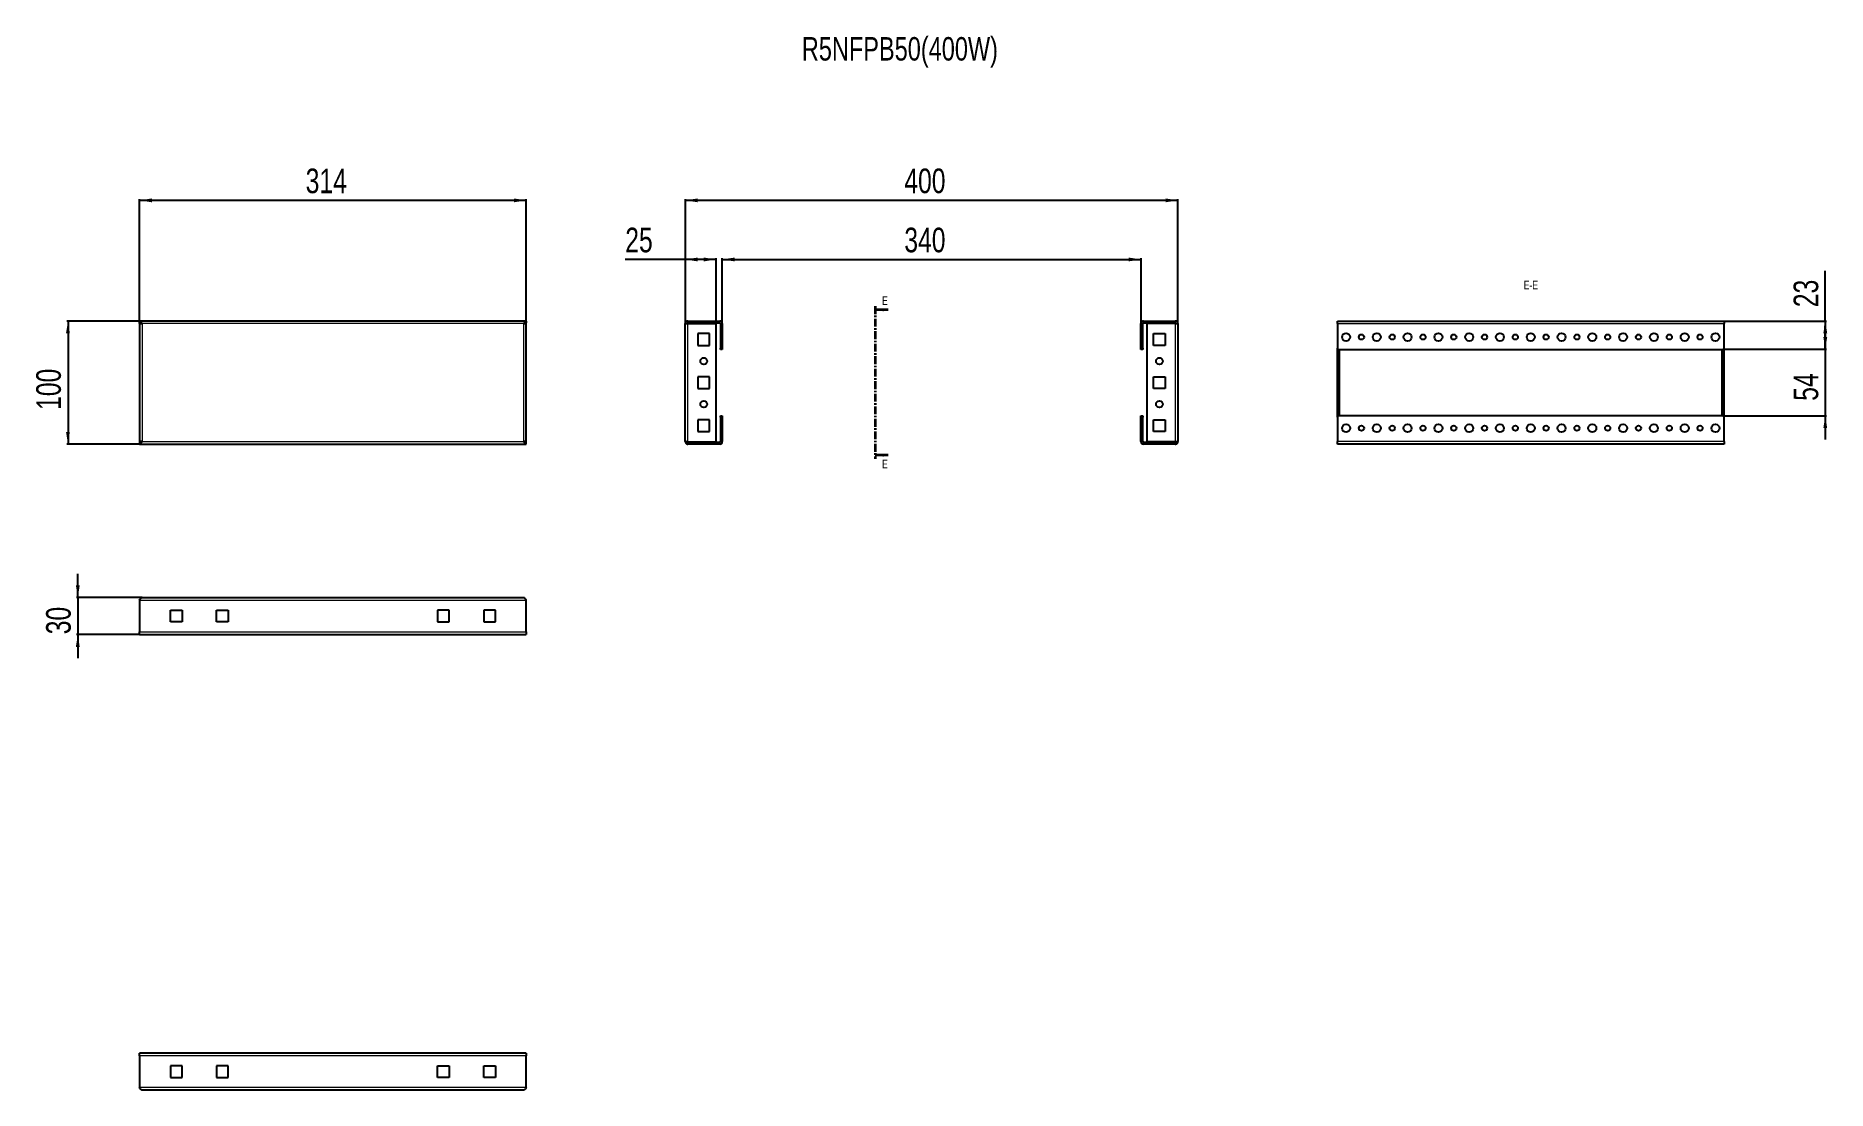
# Model space of a CAD drawing. Header units: millimetres. Extents: x -64 to 1391, y -292 to 564.
import ezdxf

# ---------------------------------------------------------------- set-up
doc = ezdxf.new("R2010")
doc.units = ezdxf.units.MM
doc.linetypes.add('CENTER', pattern=[10.16, 6.35, -1.27, 1.27, -1.27])
doc.layers.add('FORMAT', color=7, linetype='Continuous')
doc.styles.add('SLDTEXTSTYLE0', font='TXT', dxfattribs={"width": 0.75})
doc.dimstyles.new('SLDDIMSTYLE0', dxfattribs={"dimtxt": 20, "dimasz": 10, "dimexe": 0, "dimexo": 0.0625, "dimgap": 5, "dimtad": 2, "dimdec": 1, "dimrnd": 1e-09, "dimzin": 12, "dimdsep": 46, "dimtxsty": 'SLDTEXTSTYLE0', "dimsah": 1, "dimcen": 0.09, "dimadec": 0, "dimazin": 3, "dimtfac": 1, "dimtofl": 0, "dimtmove": 0, "dimatfit": 3, "dimfxl": 0, "dimfrac": 2, "dimtolj": 1, "dimtzin": 12, "dimarcsym": 0})
doc.dimstyles.new('SLDDIMSTYLE1', dxfattribs={"dimtxt": 20, "dimasz": 10, "dimexe": 0, "dimexo": 0.0625, "dimgap": 5, "dimtad": 2, "dimdec": 1, "dimrnd": 1e-09, "dimzin": 12, "dimdsep": 46, "dimtxsty": 'SLDTEXTSTYLE0', "dimsah": 1, "dimcen": 0.09, "dimadec": 0, "dimazin": 3, "dimtfac": 1, "dimtmove": 0, "dimatfit": 0, "dimfxl": 0, "dimfrac": 2, "dimtolj": 1, "dimtzin": 12, "dimarcsym": 0})

# ---------------------------------------------------------------- blocks, each defined once
blk = doc.blocks.new('_D')
at = {"layer": 'FORMAT'}
for p, q in [((20.2, 330.6), (20.2, 431.6)), ((20.2, 430.6), (334.2, 430.6)), ((334.2, 330.6), (334.2, 431.6))]:
    blk.add_line(p, q, dxfattribs=at)
for points in [[(20.2, 430.6), (30.2, 429), (30.2, 432.1)], [(334.2, 430.6), (324.2, 432.1), (324.2, 429)]]:
    blk.add_solid(points, dxfattribs=at)
at = {"layer": 'FORMAT', "insert": (155.1, 456.4), "char_height": 20, "attachment_point": 1, "style": 'SLDTEXTSTYLE0'}
blk.add_mtext('314', dxfattribs=at)
blk = doc.blocks.new('_D_1')
at = {"layer": 'FORMAT'}
for p, q in [((20.2, 332.6), (-38.9, 332.6)), ((-37.9, 332.6), (-37.9, 232.6)), ((20.2, 232.6), (-38.9, 232.6))]:
    blk.add_line(p, q, dxfattribs=at)
for points in [[(-37.9, 332.6), (-39.5, 322.6), (-36.4, 322.6)], [(-37.9, 232.6), (-36.4, 242.6), (-39.5, 242.6)]]:
    blk.add_solid(points, dxfattribs=at)
at = {"layer": 'FORMAT', "insert": (-63.7, 260.4), "char_height": 20, "attachment_point": 1, "rotation": 90, "style": 'SLDTEXTSTYLE0'}
blk.add_mtext('100', dxfattribs=at)
blk = doc.blocks.new('_D_2')
at = {"layer": 'FORMAT'}
for p, q in [((463.4, 330.5), (463.4, 431.6)), ((463.4, 430.6), (863.4, 430.6)), ((863.4, 330.5), (863.4, 431.6))]:
    blk.add_line(p, q, dxfattribs=at)
for points in [[(463.4, 430.6), (473.4, 429), (473.4, 432.1)], [(863.4, 430.6), (853.4, 432.1), (853.4, 429)]]:
    blk.add_solid(points, dxfattribs=at)
at = {"layer": 'FORMAT', "insert": (641.2, 456.4), "char_height": 20, "attachment_point": 1, "style": 'SLDTEXTSTYLE0'}
blk.add_mtext('400', dxfattribs=at)
blk = doc.blocks.new('_D_3')
at = {"layer": 'FORMAT'}
for p, q in [((493.4, 330.5), (493.4, 383.6)), ((493.4, 382.6), (833.4, 382.6)), ((833.4, 330.5), (833.4, 383.6))]:
    blk.add_line(p, q, dxfattribs=at)
for points in [[(493.4, 382.6), (503.4, 381), (503.4, 384.1)], [(833.4, 382.6), (823.4, 384.1), (823.4, 381)]]:
    blk.add_solid(points, dxfattribs=at)
at = {"layer": 'FORMAT', "insert": (641.2, 408.4), "char_height": 20, "attachment_point": 1, "style": 'SLDTEXTSTYLE0'}
blk.add_mtext('340', dxfattribs=at)
blk = doc.blocks.new('_D_4')
at = {"layer": 'FORMAT'}
for p, q in [((463.4, 382.6), (414.6, 382.6)), ((463.4, 330.5), (463.4, 383.6)), ((488.4, 382.6), (463.4, 382.6)), ((488.4, 330.6), (488.4, 383.6))]:
    blk.add_line(p, q, dxfattribs=at)
for points in [[(463.4, 382.6), (473.4, 381), (473.4, 384.1)], [(488.4, 382.6), (478.4, 384.1), (478.4, 381)]]:
    blk.add_solid(points, dxfattribs=at)
at = {"layer": 'FORMAT', "insert": (414.6, 408.4), "char_height": 20, "attachment_point": 1, "style": 'SLDTEXTSTYLE0'}
blk.add_mtext('25', dxfattribs=at)
blk = doc.blocks.new('_D_5')
at = {"layer": 'FORMAT'}
for p, q in [((-29.9, 108), (-29.9, 127.3)), ((22.3, 108), (-30.9, 108)), ((-29.9, 108), (-29.9, 78)), ((20.2, 78), (-30.9, 78)), ((-29.9, 78), (-29.9, 58.8))]:
    blk.add_line(p, q, dxfattribs=at)
for points in [[(-29.9, 108), (-28.4, 118), (-31.5, 118)], [(-29.9, 78), (-31.5, 68), (-28.4, 68)]]:
    blk.add_solid(points, dxfattribs=at)
at = {"layer": 'FORMAT', "insert": (-55.7, 78.2), "char_height": 20, "attachment_point": 1, "rotation": 90, "style": 'SLDTEXTSTYLE0'}
blk.add_mtext('30', dxfattribs=at)
blk = doc.blocks.new('_D_6')
at = {"layer": 'FORMAT'}
for p, q in [((1389, 309.6), (1389, 328.8)), ((1305.9, 309.6), (1390, 309.6)), ((1389, 309.6), (1389, 255.6)), ((1305.9, 255.6), (1390, 255.6)), ((1389, 255.6), (1389, 236.3))]:
    blk.add_line(p, q, dxfattribs=at)
for points in [[(1389, 309.6), (1390.6, 319.6), (1387.5, 319.6)], [(1389, 255.6), (1387.5, 245.6), (1390.6, 245.6)]]:
    blk.add_solid(points, dxfattribs=at)
at = {"layer": 'FORMAT', "insert": (1363.3, 267.8), "char_height": 20, "attachment_point": 1, "rotation": 90, "style": 'SLDTEXTSTYLE0'}
blk.add_mtext('54', dxfattribs=at)
blk = doc.blocks.new('_D_7')
at = {"layer": 'FORMAT'}
for p, q in [((1389, 332.6), (1389, 373.3)), ((1306.9, 332.6), (1390, 332.6)), ((1389, 332.6), (1389, 309.6)), ((1305.9, 309.6), (1390, 309.6))]:
    blk.add_line(p, q, dxfattribs=at)
for points in [[(1389, 332.6), (1387.5, 322.6), (1390.6, 322.6)], [(1389, 309.6), (1390.6, 319.6), (1387.5, 319.6)]]:
    blk.add_solid(points, dxfattribs=at)
at = {"layer": 'FORMAT', "insert": (1363.3, 343.8), "char_height": 20, "attachment_point": 1, "rotation": 90, "style": 'SLDTEXTSTYLE0'}
blk.add_mtext('23', dxfattribs=at)

msp = doc.modelspace()

# ---------------------------------------------------------------- linework, layer by layer
at = {"color": 7, "linetype": 'CENTER', "lineweight": 35}
msp.add_line((617.47, 344.57), (617.47, 220.56), dxfattribs=at)
at = {"color": 7, "linetype": 'Continuous', "lineweight": 35}
for p, q in [((628.11, 341.57), (617.47, 341.57)), ((628.11, 223.56), (617.47, 223.56))]:
    msp.add_line(p, q, dxfattribs=at)
at = {"color": 7, "linetype": 'Continuous', "lineweight": 25}
for p, q in [((20.22, 331.07), (20.22, 332.57)), ((334.22, 332.57), (20.22, 332.57)), ((20.22, 331.07), (20.22, 330.57)), ((20.22, 330.57), (20.22, 234.57)), ((20.22, 330.57), (21.72, 330.57)), ((334.22, 330.57), (332.72, 330.57)), ((334.22, 332.57), (334.22, 331.07)), ((334.22, 330.57), (334.22, 331.07)), ((334.22, 234.57), (334.22, 330.57)), ((463.37, 234.67), (463.37, 330.47)), ((465.47, 332.57), (465.47, 331.07)), ((465.47, 332.57), (491.27, 332.57)), ((465.47, 331.07), (491.27, 331.07)), ((465.47, 330.57), (488.37, 330.57)), ((473.62, 322.32), (473.62, 312.82)), ((483.12, 322.32), (473.62, 322.32)), ((483.12, 312.82), (483.12, 322.32)), ((488.37, 234.57), (488.37, 330.57)), ((491.87, 330.47), (491.87, 310.57)), ((493.37, 330.47), (493.37, 310.57)), ((833.37, 310.57), (833.37, 330.47)), ((834.87, 310.57), (834.87, 330.47)), ((835.47, 332.57), (861.27, 332.57)), ((835.47, 331.07), (861.27, 331.07)), ((838.37, 234.57), (838.37, 330.57)), ((861.27, 330.57), (838.37, 330.57)), ((843.62, 322.32), (853.12, 322.32)), ((843.62, 312.82), (843.62, 322.32)), ((853.12, 322.32), (853.12, 312.82)), ((861.27, 331.07), (861.27, 332.57)), ((863.37, 330.47), (863.37, 234.67)), ((992.88, 330.47), (992.88, 332.57)), ((992.88, 332.57), (1306.88, 332.57)), ((992.88, 330.47), (992.88, 310.57)), ((1306.88, 332.57), (1306.88, 330.47)), ((1306.88, 310.57), (1306.88, 330.47)), ((473.62, 312.82), (483.12, 312.82)), ((491.87, 310.57), (493.37, 310.57)), ((491.87, 309.57), (491.87, 310.57)), ((493.37, 309.57), (491.87, 309.57)), ((493.37, 310.57), (493.37, 309.57)), ((833.37, 310.57), (834.87, 310.57)), ((833.37, 309.57), (833.37, 310.57)), ((834.87, 309.57), (833.37, 309.57)), ((834.87, 310.57), (834.87, 309.57)), ((853.12, 312.82), (843.62, 312.82)), ((992.88, 310.57), (993.88, 309.57)), ((992.88, 254.57), (992.88, 310.57)), ((993.88, 309.57), (1305.88, 309.57)), ((994.38, 255.57), (994.38, 309.57)), ((1305.38, 255.57), (1305.38, 309.57)), ((1305.88, 309.57), (1306.88, 310.57)), ((1306.88, 254.57), (1306.88, 310.57)), ((473.62, 287.32), (473.62, 277.82)), ((483.12, 287.32), (473.62, 287.32)), ((473.62, 277.82), (483.12, 277.82)), ((483.12, 277.82), (483.12, 287.32)), ((843.62, 287.32), (853.12, 287.32)), ((843.62, 277.82), (843.62, 287.32)), ((853.12, 277.82), (843.62, 277.82)), ((853.12, 287.32), (853.12, 277.82)), ((483.12, 252.32), (473.62, 252.32)), ((473.62, 252.32), (473.62, 242.82)), ((483.12, 242.82), (483.12, 252.32)), ((491.87, 255.57), (493.37, 255.57)), ((491.87, 254.57), (491.87, 255.57)), ((493.37, 254.57), (491.87, 254.57)), ((491.87, 254.57), (491.87, 234.67)), ((493.37, 255.57), (493.37, 254.57)), ((493.37, 254.57), (493.37, 234.67)), ((833.37, 255.57), (834.87, 255.57)), ((833.37, 254.57), (833.37, 255.57)), ((834.87, 254.57), (833.37, 254.57)), ((833.37, 234.67), (833.37, 254.57)), ((834.87, 255.57), (834.87, 254.57)), ((834.87, 234.67), (834.87, 254.57)), ((843.62, 252.32), (853.12, 252.32)), ((843.62, 242.82), (843.62, 252.32)), ((853.12, 252.32), (853.12, 242.82)), ((993.88, 255.57), (992.88, 254.57)), ((992.88, 254.57), (992.88, 234.67)), ((1305.88, 255.57), (993.88, 255.57)), ((1306.88, 254.57), (1305.88, 255.57)), ((1306.88, 234.67), (1306.88, 254.57)), ((21.72, 234.57), (20.22, 234.57)), ((20.22, 234.57), (20.22, 234.07)), ((20.22, 234.07), (20.22, 232.57)), ((332.72, 234.57), (334.22, 234.57)), ((334.22, 234.07), (334.22, 234.57)), ((334.22, 232.57), (334.22, 234.07)), ((465.47, 234.57), (488.37, 234.57)), ((465.47, 232.57), (465.47, 234.07)), ((491.27, 234.07), (465.47, 234.07)), ((473.62, 242.82), (483.12, 242.82)), ((861.27, 234.07), (835.47, 234.07)), ((861.27, 234.57), (838.37, 234.57)), ((853.12, 242.82), (843.62, 242.82)), ((861.27, 234.07), (861.27, 232.57)), ((992.88, 232.57), (992.88, 234.67)), ((1306.88, 234.67), (1306.88, 232.57)), ((20.22, 232.57), (334.22, 232.57)), ((491.27, 232.57), (465.47, 232.57)), ((861.27, 232.57), (835.47, 232.57)), ((1306.88, 232.57), (992.88, 232.57)), ((20.22, 105.92), (20.22, 80.12)), ((22.32, 108.02), (332.12, 108.02)), ((334.22, 80.12), (334.22, 105.92)), ((45.22, 97.77), (54.72, 97.77)), ((45.22, 88.27), (45.22, 97.77)), ((54.72, 88.27), (45.22, 88.27)), ((54.72, 97.77), (54.72, 88.27)), ((82.72, 97.77), (92.22, 97.77)), ((82.72, 88.27), (82.72, 97.77)), ((92.22, 88.27), (82.72, 88.27)), ((92.22, 97.77), (92.22, 88.27)), ((271.72, 97.77), (262.22, 97.77)), ((262.22, 97.77), (262.22, 88.27)), ((262.22, 88.27), (271.72, 88.27)), ((271.72, 88.27), (271.72, 97.77)), ((299.72, 97.77), (299.72, 88.27)), ((309.22, 97.77), (299.72, 97.77)), ((299.72, 88.27), (309.22, 88.27)), ((309.22, 88.27), (309.22, 97.77)), ((20.22, 78.02), (20.22, 80.12)), ((20.22, 78.02), (334.22, 78.02)), ((334.22, 80.12), (334.22, 78.02)), ((334.22, -261.98), (20.22, -261.98)), ((20.22, -264.08), (20.22, -261.98)), ((20.22, -264.08), (20.22, -289.88)), ((54.72, -272.23), (45.22, -272.23)), ((45.22, -272.23), (45.22, -281.73)), ((54.72, -281.73), (54.72, -272.23)), ((92.22, -272.23), (82.72, -272.23)), ((82.72, -272.23), (82.72, -281.73)), ((92.22, -281.73), (92.22, -272.23)), ((262.22, -281.73), (262.22, -272.23)), ((262.22, -272.23), (271.72, -272.23)), ((271.72, -272.23), (271.72, -281.73)), ((299.72, -272.23), (309.22, -272.23)), ((299.72, -281.73), (299.72, -272.23)), ((309.22, -272.23), (309.22, -281.73)), ((334.22, -261.98), (334.22, -264.08)), ((334.22, -289.88), (334.22, -264.08)), ((45.22, -281.73), (54.72, -281.73)), ((82.72, -281.73), (92.22, -281.73)), ((271.72, -281.73), (262.22, -281.73)), ((309.22, -281.73), (299.72, -281.73)), ((332.12, -291.98), (22.32, -291.98))]:
    msp.add_line(p, q, dxfattribs=at)
at = {"color": 8, "linetype": 'Continuous', "lineweight": 18}
for p, q in [((22.32, 330.47), (22.32, 234.67)), ((332.12, 330.47), (22.32, 330.47)), ((332.12, 234.67), (332.12, 330.47)), ((465.47, 234.57), (465.47, 330.57)), ((491.27, 331.07), (491.27, 332.57)), ((491.87, 330.47), (493.37, 330.47)), ((834.87, 330.47), (833.37, 330.47)), ((835.47, 331.07), (835.47, 332.57)), ((861.27, 330.57), (861.27, 234.57)), ((992.88, 330.47), (1306.88, 330.47)), ((994.98, 255.57), (994.98, 309.57)), ((1304.78, 309.57), (1304.78, 255.57)), ((22.32, 234.67), (332.12, 234.67)), ((491.27, 234.07), (491.27, 232.57)), ((491.87, 234.67), (493.37, 234.67)), ((834.87, 234.67), (833.37, 234.67)), ((835.47, 234.07), (835.47, 232.57)), ((1306.88, 234.67), (992.88, 234.67)), ((20.22, 105.92), (334.22, 105.92)), ((20.22, 80.12), (334.22, 80.12)), ((334.22, -264.08), (20.22, -264.08)), ((334.22, -289.88), (20.22, -289.88))]:
    msp.add_line(p, q, dxfattribs=at)
at = {"color": 7, "linetype": 'Continuous', "lineweight": 25}
for centre, radius in [((999.88, 319.57), 3.25), ((1012.38, 319.57), 2.1), ((1024.88, 319.57), 3.25), ((1037.38, 319.57), 2.1), ((1049.88, 319.57), 3.25), ((1062.38, 319.57), 2.1), ((1074.88, 319.57), 3.25), ((1087.38, 319.57), 2.1), ((1099.88, 319.57), 3.25), ((1112.38, 319.57), 2.1), ((1124.88, 319.57), 3.25), ((1137.38, 319.57), 2.1), ((1149.88, 319.57), 3.25), ((1162.38, 319.57), 2.1), ((1174.88, 319.57), 3.25), ((1187.38, 319.57), 2.1), ((1199.88, 319.57), 3.25), ((1212.38, 319.57), 2.1), ((1224.88, 319.57), 3.25), ((1237.38, 319.57), 2.1), ((1249.88, 319.57), 3.25), ((1262.38, 319.57), 2.1), ((1274.88, 319.57), 3.25), ((1287.38, 319.57), 2.1), ((1299.88, 319.57), 3.25), ((478.37, 300.07), 2.75), ((848.37, 300.07), 2.75), ((478.37, 265.07), 2.75), ((848.37, 265.07), 2.75), ((999.88, 245.57), 3.25), ((1012.38, 245.57), 2.1), ((1024.88, 245.57), 3.25), ((1037.38, 245.57), 2.1), ((1049.88, 245.57), 3.25), ((1062.38, 245.57), 2.1), ((1074.88, 245.57), 3.25), ((1087.38, 245.57), 2.1), ((1099.88, 245.57), 3.25), ((1112.38, 245.57), 2.1), ((1124.88, 245.57), 3.25), ((1137.38, 245.57), 2.1), ((1149.88, 245.57), 3.25), ((1162.38, 245.57), 2.1), ((1174.88, 245.57), 3.25), ((1187.38, 245.57), 2.1), ((1199.88, 245.57), 3.25), ((1212.38, 245.57), 2.1), ((1224.88, 245.57), 3.25), ((1237.38, 245.57), 2.1), ((1249.88, 245.57), 3.25), ((1262.38, 245.57), 2.1), ((1274.88, 245.57), 3.25), ((1287.38, 245.57), 2.1), ((1299.88, 245.57), 3.25)]:
    msp.add_circle(centre, radius, dxfattribs=at)
for centre, radius, start, end in [((491.27, 330.47), 2.1, 0, 90), ((491.27, 330.47), 0.6, 0, 90), ((835.47, 330.47), 2.1, 90, 180), ((835.47, 330.47), 0.6, 90, 180), ((491.27, 234.67), 0.6, 270, 360), ((491.27, 234.67), 2.1, 270, 0), ((835.47, 234.67), 2.1, 180, 270), ((835.47, 234.67), 0.6, 180, 270)]:
    msp.add_arc(centre, radius, start, end, dxfattribs=at)
for points, knots in [([(22.32, 330.47), (22.14, 330.75), (21.78, 331.31), (21.25, 332.01), (20.73, 332.48), (20.38, 332.54), (20.22, 332.57)], [0, 0, 0, 0, 0.25475266, 0.50964469, 0.7645377, 1, 1, 1, 1]), ([(22.32, 330.47), (22.14, 330.55), (21.77, 330.71), (21.08, 330.98), (20.56, 331.03), (20.22, 331.07)], [0, 0, 0, 0, 0.2598775, 0.5197391, 1, 1, 1, 1]), ([(863.37, 330.47), (863.34, 330.75), (863.27, 331.31), (862.77, 332.01), (862.07, 332.48), (861.53, 332.54), (861.27, 332.57)], [0, 0, 0, 0, 0.25475266, 0.50964469, 0.7645377, 1, 1, 1, 1]), ([(861.87, 330.47), (861.86, 330.55), (861.84, 330.71), (861.65, 330.98), (861.42, 331.03), (861.27, 331.07)], [0, 0, 0, 0, 0.2598775, 0.5197391, 1, 1, 1, 1]), ([(332.12, 108.02), (332.3, 107.99), (332.65, 107.92), (333.19, 107.42), (333.71, 106.72), (334.06, 106.18), (334.22, 105.92)], [0, 0, 0, 0, 0.2547527, 0.5096447, 0.7645377, 1, 1, 1, 1]), ([(22.32, -291.98), (22.14, -291.95), (21.78, -291.88), (21.25, -291.38), (20.73, -290.68), (20.38, -290.14), (20.22, -289.88)], [0, 0, 0, 0, 0.25475266, 0.50964469, 0.7645377, 1, 1, 1, 1])]:
    msp.add_open_spline(points, degree=3, knots=knots, dxfattribs=at)
for points in [[(20.22, 330.57), (20.25, 330.56), (20.31, 330.54), (20.8, 330.52), (21.49, 330.49), (22.04, 330.47), (22.32, 330.47)], [(334.22, 332.57), (334.04, 332.53), (333.69, 332.47), (333.17, 331.99), (332.64, 331.29), (332.29, 330.74), (332.12, 330.47)], [(334.22, 331.07), (333.87, 331.03), (333.17, 330.95), (332.47, 330.63), (332.12, 330.47)], [(332.12, 330.47), (332.39, 330.47), (332.95, 330.49), (333.64, 330.52), (334.13, 330.54), (334.19, 330.56), (334.22, 330.57)], [(465.47, 332.57), (465.2, 332.53), (464.65, 332.47), (463.95, 331.99), (463.47, 331.29), (463.4, 330.74), (463.37, 330.47)], [(463.37, 330.47), (463.4, 330.47), (463.47, 330.49), (463.95, 330.52), (464.65, 330.54), (465.2, 330.56), (465.47, 330.57)], [(465.47, 331.07), (465.31, 331.03), (464.99, 330.95), (464.91, 330.63), (464.87, 330.47)], [(861.27, 330.57), (861.55, 330.56), (862.1, 330.54), (862.79, 330.52), (863.28, 330.49), (863.34, 330.47), (863.37, 330.47)], [(22.32, 234.67), (22.04, 234.66), (21.49, 234.64), (20.8, 234.62), (20.31, 234.59), (20.25, 234.57), (20.22, 234.57)], [(20.22, 232.57), (20.39, 232.6), (20.74, 232.66), (21.27, 233.15), (21.79, 233.84), (22.14, 234.39), (22.32, 234.67)], [(20.22, 234.07), (20.57, 234.1), (21.27, 234.18), (21.97, 234.5), (22.32, 234.67)], [(332.12, 234.67), (332.29, 234.39), (332.64, 233.84), (333.17, 233.15), (333.69, 232.66), (334.04, 232.6), (334.22, 232.57)], [(332.12, 234.67), (332.47, 234.5), (333.17, 234.18), (333.87, 234.1), (334.22, 234.07)], [(334.22, 234.57), (334.19, 234.57), (334.13, 234.59), (333.64, 234.62), (332.95, 234.64), (332.39, 234.66), (332.12, 234.67)], [(465.47, 234.57), (465.2, 234.57), (464.65, 234.59), (463.95, 234.62), (463.47, 234.64), (463.4, 234.66), (463.37, 234.67)], [(463.37, 234.67), (463.4, 234.39), (463.47, 233.84), (463.95, 233.15), (464.65, 232.66), (465.2, 232.6), (465.47, 232.57)], [(464.87, 234.67), (464.91, 234.5), (464.99, 234.18), (465.31, 234.1), (465.47, 234.07)], [(861.27, 234.07), (861.43, 234.1), (861.76, 234.18), (861.83, 234.5), (861.87, 234.67)], [(861.27, 232.57), (861.55, 232.6), (862.1, 232.66), (862.79, 233.15), (863.28, 233.84), (863.34, 234.39), (863.37, 234.67)], [(863.37, 234.67), (863.34, 234.66), (863.28, 234.64), (862.79, 234.62), (862.1, 234.59), (861.55, 234.57), (861.27, 234.57)], [(20.22, 105.92), (20.39, 106.19), (20.74, 106.75), (21.27, 107.44), (21.79, 107.92), (22.14, 107.99), (22.32, 108.02)], [(334.22, -289.88), (334.04, -290.16), (333.69, -290.71), (333.17, -291.4), (332.64, -291.89), (332.29, -291.95), (332.12, -291.98)]]:
    msp.add_open_spline(points, degree=3, dxfattribs=at)
at = {"color": 7, "linetype": 'Continuous', "lineweight": 35}
for points in [[(617.47, 341.57), (624.47, 340.45), (624.47, 342.69)], [(617.47, 223.56), (624.47, 222.44), (624.47, 224.68)]]:
    msp.add_solid(points, dxfattribs=at)

# ---------------------------------------------------------------- texts
at = {"color": 7, "linetype": 'Continuous', "char_height": 7, "attachment_point": 1, "style": 'SLDTEXTSTYLE0'}
for insert in [(623.12, 352.65), (623.12, 219.87)]:
    msp.add_mtext('E', dxfattribs=dict(at, insert=insert))
at = {"layer": 'FORMAT', "style": 'SLDTEXTSTYLE0'}
for s, insert, char_height, attachment_point in [('R5NFPB50(400W)', (557.99, 563.15), 19.05, 1), ('E-E', (1149.97, 365.26), 7, 2)]:
    msp.add_mtext(s, dxfattribs=dict(at, insert=insert, char_height=char_height, attachment_point=attachment_point))

# ---------------------------------------------------------------- dimensions: what is measured, and where the dimension line sits
at = {"layer": 'FORMAT'}
for base, p1, p2, picture, middle in [((334.22, 430.57), (20.22, 330.57), (334.22, 330.57), '_D', (177.22, 430.57)), ((463.37, 382.57), (488.37, 330.57), (463.37, 330.47), '_D_4', (429.37, 382.57)), ((833.37, 382.57), (493.37, 330.47), (833.37, 330.47), '_D_3', (663.37, 382.57))]:
    dim = msp.add_linear_dim(base=base, p1=p1, p2=p2, dimstyle='SLDDIMSTYLE0', dxfattribs=at)
    dim.commit()
    dim.dimension.update_dxf_attribs({"geometry": picture, "text_midpoint": middle, "dimtype": 160})
for base, p1, p2, angle, dimstyle, picture, middle in [((863.37, 430.57), (463.37, 330.47), (863.37, 330.47), 0, 'SLDDIMSTYLE0', '_D_2', (663.37, 430.57)), ((1389.05, 309.57), (1306.88, 332.57), (1305.88, 309.57), 90, 'SLDDIMSTYLE0', '_D_7', (1389.05, 358.57)), ((-37.95, 232.57), (20.22, 332.57), (20.22, 232.57), 90, 'SLDDIMSTYLE0', '_D_1', (-37.95, 282.57)), ((1389.05, 255.57), (1305.88, 309.57), (1305.88, 255.57), 90, 'SLDDIMSTYLE1', '_D_6', (1389.05, 282.57)), ((-29.95, 78.02), (22.32, 108.02), (20.22, 78.02), 90, 'SLDDIMSTYLE1', '_D_5', (-29.95, 93.02))]:
    dim = msp.add_linear_dim(base=base, p1=p1, p2=p2, angle=angle, dimstyle=dimstyle, dxfattribs=at)
    dim.commit()
    dim.dimension.update_dxf_attribs({"geometry": picture, "text_midpoint": middle, "dimtype": 160})

doc.saveas('drawing.dxf')
